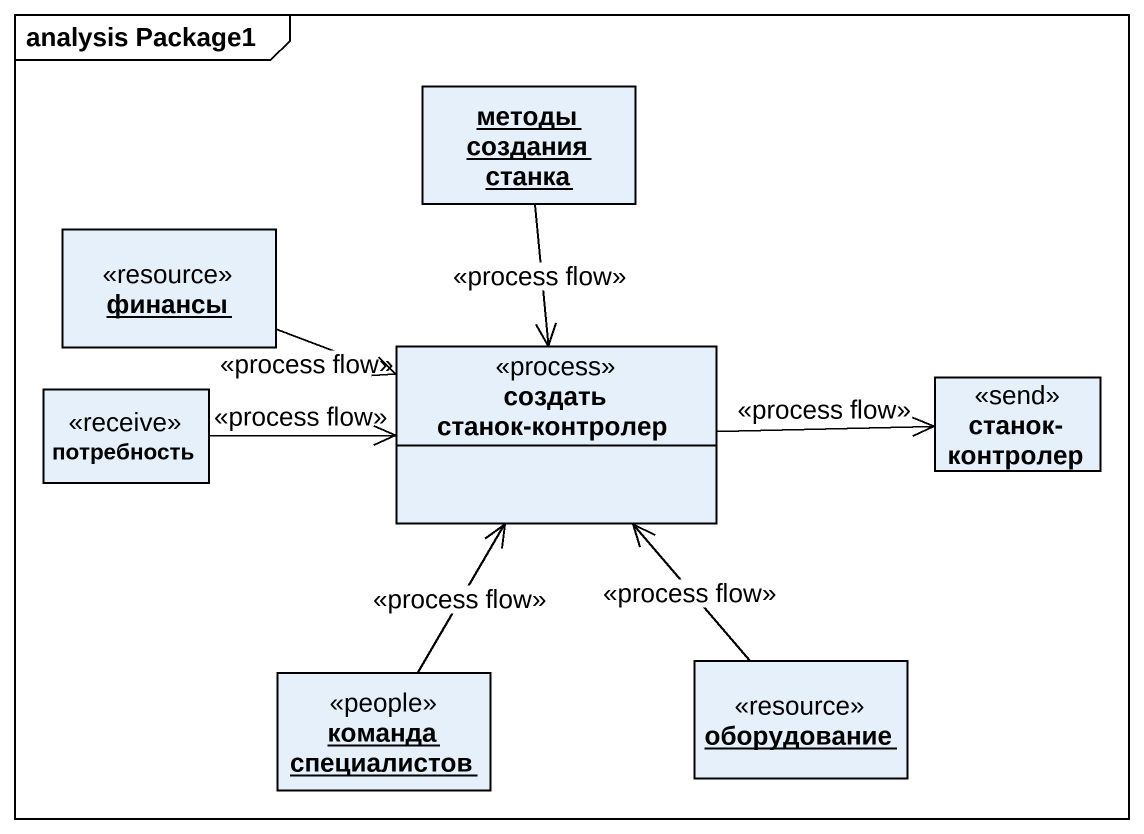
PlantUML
@startuml
mainframe analysis Package1
hide circle
hide empty members
object "методы создания станка" as методы_создания_станка
object финансы <<resource>>
class "создать станок-контролер" as создать_станок_контролер <<process>>
class "станок-контролер" as станок_контролер <<send>>
class потребность <<receive>>
object "команда специалистов" as команда_специалистов <<people>>
object оборудование <<resource>>
методы_создания_станка --> создать_станок_контролер : <<process flow>>
финансы -right-> создать_станок_контролер : <<process flow>>
создать_станок_контролер -right-> станок_контролер : <<process flow>>
потребность -right-> создать_станок_контролер : <<process flow>>
команда_специалистов -up-> создать_станок_контролер : <<process flow>>
оборудование -up-> создать_станок_контролер : <<process flow>>
@enduml
